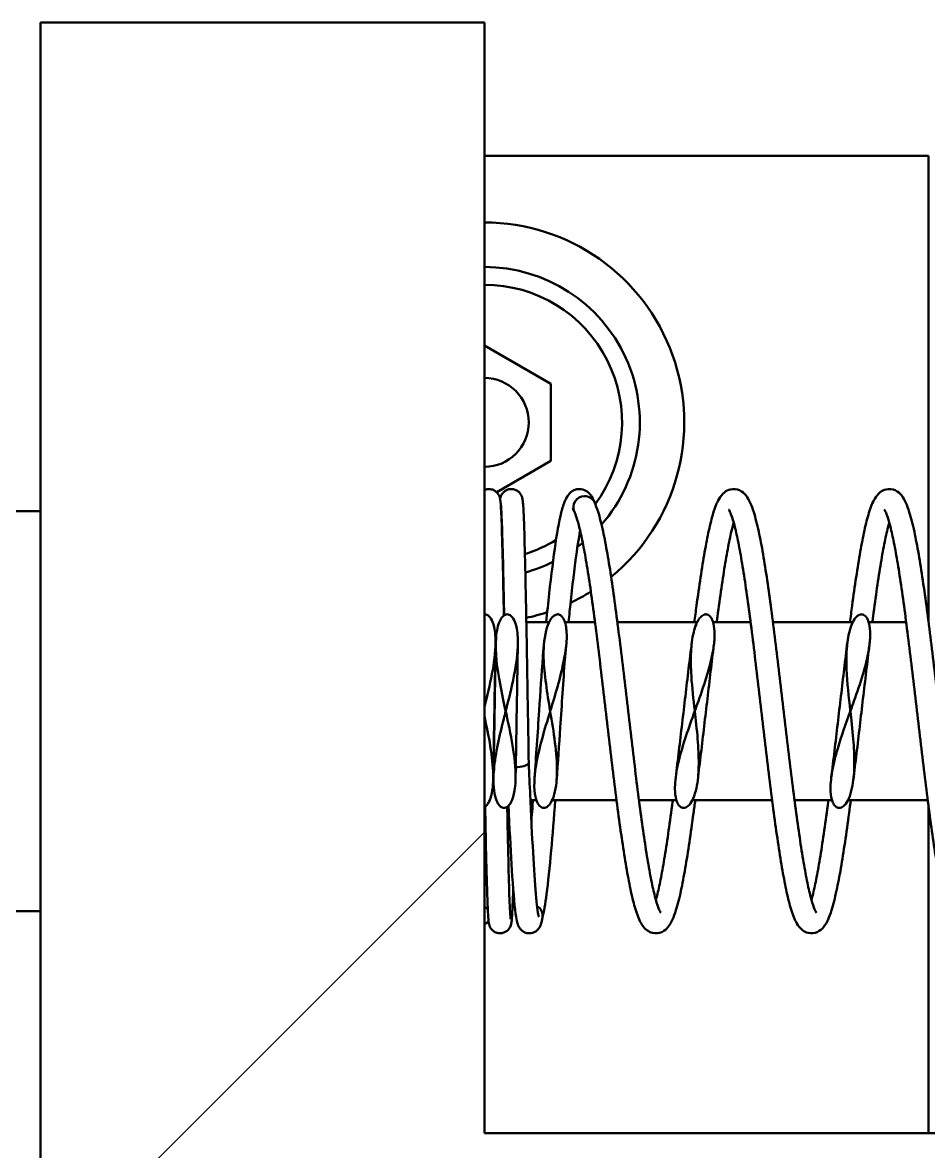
# Model space of a CAD drawing. Header units: millimetres. Extents: x -2685 to 3000, y -4484 to 2121.
# Drawn here: x 572.6 to 593, y 319.23 to 344.64 of the extents above; entities that cross this region are included whole.
import ezdxf

# ---------------------------------------------------------------- set-up
doc = ezdxf.new("R2010")
doc.units = ezdxf.units.MM
doc.header["$LTSCALE"] = 7.142857
doc.layers.add('Hatch (ISO)', color=7, linetype='Continuous', lineweight=18)
doc.layers.add('Visible (ISO)', color=7, linetype='Continuous', lineweight=50)

msp = doc.modelspace()

# ---------------------------------------------------------------- hatches: boundary and pattern name
at = {"layer": 'Hatch (ISO)'}
h = msp.add_hatch(dxfattribs=at)
h.set_pattern_fill('ANSI31', color=256, scale=181.428571, style=0)
h.set_pattern_definition([(45, (0, 0), (-16.0362, 16.0362), [])])
h.paths.add_polyline_path([(602.998, 270.141), (592.998, 270.141), (592.998, 264.641), (602.998, 264.641)])
h.paths.add_polyline_path([(602.998, 281.141), (602.998, 279.141), (592.998, 279.141), (592.998, 290.141), (602.998, 290.141)])
h.paths.add_polyline_path([(602.998, 301.141), (602.998, 299.141), (592.998, 299.141), (592.998, 304.641), (572.998, 304.641), (572.998, 344.641), (582.998, 344.641), (582.998, 331.32), (582.998, 329.236), (582.998, 329.031), (582.998, 326.979), (582.998, 319.641), (624.498, 319.641), (624.498, 314.141), (582.998, 314.141), (582.998, 310.141), (624.498, 310.141), (624.498, 304.641), (602.998, 304.641)])
h = msp.add_hatch(dxfattribs=at)
h.set_pattern_fill('ANSI31', color=256, scale=181.428571, angle=105.0002, style=0)
h.set_pattern_definition([(150.0002, (0, 0), (-11.3392, -19.6403), [])])
edge = h.paths.add_edge_path()
edge.add_spline(control_points=[(597.996, 326.962), (598.003, 326.962), (598.01, 326.962), (598.021, 326.965), (598.024, 326.965), (598.028, 326.966)], knot_values=[-0.19405, -0.19405, -0.19405, -0.19405, -0.190647, -0.190647, -0.188942, -0.188942, -0.188942, -0.188942], degree=3, periodic=0)
edge.add_spline(control_points=[(598.028, 326.966), (598.043, 326.971), (598.057, 326.977), (598.095, 327.002), (598.12, 327.026), (598.175, 327.101), (598.205, 327.157), (598.26, 327.305), (598.281, 327.389), (598.323, 327.625), (598.334, 327.79), (598.338, 328.135), (598.327, 328.329), (598.295, 328.72), (598.266, 328.971), (598.248, 329.135), (598.247, 329.138), (598.247, 329.141)], knot_values=[-0.188942, -0.188942, -0.188942, -0.188942, -0.181574, -0.181574, -0.167714, -0.167714, -0.149726, -0.149726, -0.130104, -0.130104, -0.092996, -0.092996, -0.048545, -0.048545, 0, 0, 0.001053, 0.001053, 0.001053, 0.001053], degree=3, periodic=0)
edge.add_spline(control_points=[(598.247, 329.141), (598.246, 329.138), (598.245, 329.135), (598.17, 328.927), (598.094, 328.719), (598.028, 328.513)], knot_values=[-0.442375, -0.442375, -0.442375, -0.442375, -0.441295, -0.441295, -0.37718, -0.37718, -0.37718, -0.37718], degree=3, periodic=0)
edge.add_spline(control_points=[(598.028, 328.513), (598.005, 328.443), (597.983, 328.372), (597.91, 328.128), (597.863, 327.942), (597.81, 327.622), (597.795, 327.47), (597.809, 327.239), (597.823, 327.166), (597.855, 327.079), (597.87, 327.047), (597.903, 327.006), (597.917, 326.992), (597.945, 326.973), (597.959, 326.967), (597.981, 326.963), (597.988, 326.962), (597.996, 326.962)], knot_values=[-0.37718, -0.37718, -0.37718, -0.37718, -0.355199, -0.355199, -0.299748, -0.299748, -0.256953, -0.256953, -0.229153, -0.229153, -0.213591, -0.213591, -0.204531, -0.204531, -0.197629, -0.197629, -0.19405, -0.19405, -0.19405, -0.19405], degree=3, periodic=0)
edge = h.paths.add_edge_path()
edge.add_spline(control_points=[(598.499, 331.321), (598.486, 331.321), (598.473, 331.318), (598.442, 331.308), (598.425, 331.298), (598.384, 331.267), (598.361, 331.24), (598.308, 331.164), (598.276, 331.099), (598.213, 330.905), (598.193, 330.789), (598.181, 330.693)], knot_values=[-0.220374, -0.220374, -0.220374, -0.220374, -0.21615, -0.21615, -0.209837, -0.209837, -0.199038, -0.199038, -0.17985, -0.17985, -0.15493, -0.15493, -0.15493, -0.15493], degree=3, periodic=0)
edge.add_spline(control_points=[(598.181, 330.693), (598.177, 330.662), (598.174, 330.633), (598.156, 330.436), (598.156, 330.255), (598.175, 329.78), (598.211, 329.461), (598.246, 329.147), (598.247, 329.145), (598.247, 329.141)], knot_values=[-0.15493, -0.15493, -0.15493, -0.15493, -0.14697, -0.14697, -0.093545, -0.093545, 0, 0, 0.001053, 0.001053, 0.001053, 0.001053], degree=3, periodic=0)
edge.add_spline(control_points=[(598.247, 329.141), (598.248, 329.145), (598.249, 329.147), (598.276, 329.223), (598.302, 329.293), (598.397, 329.561), (598.469, 329.768), (598.581, 330.145), (598.629, 330.332), (598.676, 330.612), (598.689, 330.716), (598.695, 330.896), (598.692, 330.98), (598.669, 331.122), (598.652, 331.174), (598.621, 331.238), (598.606, 331.261), (598.575, 331.292), (598.562, 331.302), (598.533, 331.316), (598.519, 331.32), (598.502, 331.321), (598.5, 331.321), (598.499, 331.321)], knot_values=[-0.401594, -0.401594, -0.401594, -0.401594, -0.400772, -0.400772, -0.383557, -0.383557, -0.33627, -0.33627, -0.295121, -0.295121, -0.272477, -0.272477, -0.254599, -0.254599, -0.240003, -0.240003, -0.231363, -0.231363, -0.225833, -0.225833, -0.220961, -0.220961, -0.220374, -0.220374, -0.220374, -0.220374], degree=3, periodic=0)
edge = h.paths.add_edge_path()
edge.add_spline(control_points=[(584.648, 331.321), (584.633, 331.321), (584.619, 331.318), (584.584, 331.304), (584.564, 331.291), (584.521, 331.252), (584.495, 331.219), (584.44, 331.119), (584.412, 331.047), (584.337, 330.747), (584.329, 330.51), (584.331, 330.342)], knot_values=[-0.10749, -0.10749, -0.10749, -0.10749, -0.100451, -0.100451, -0.089439, -0.089439, -0.07246, -0.07246, -0.050363, -0.050363, 0, 0, 0, 0], degree=3, periodic=0)
edge.add_spline(control_points=[(584.331, 330.342), (584.345, 329.963), (584.413, 329.55), (584.48, 329.145), (584.48, 329.144), (584.481, 329.141)], knot_values=[-0.122193, -0.122193, -0.122193, -0.122193, 0, 0, 0.000946, 0.000946, 0.000946, 0.000946], degree=3, periodic=0)
edge.add_spline(control_points=[(584.481, 329.141), (584.482, 329.144), (584.482, 329.145), (584.489, 329.167), (584.494, 329.184), (584.611, 329.566), (584.723, 329.938), (584.787, 330.287)], knot_values=[-0.112384, -0.112384, -0.112384, -0.112384, -0.111547, -0.111547, -0.106385, -0.106385, 0, 0, 0, 0], degree=3, periodic=0)
edge.add_spline(control_points=[(584.787, 330.287), (584.816, 330.426), (584.839, 330.573), (584.858, 330.865), (584.849, 330.981), (584.819, 331.131), (584.802, 331.18), (584.769, 331.242), (584.753, 331.264), (584.722, 331.294), (584.708, 331.304), (584.68, 331.317), (584.666, 331.32), (584.65, 331.321), (584.649, 331.321), (584.648, 331.321)], knot_values=[-0.215747, -0.215747, -0.215747, -0.215747, -0.186961, -0.186961, -0.156574, -0.156574, -0.13564, -0.13564, -0.123095, -0.123095, -0.114999, -0.114999, -0.108066, -0.108066, -0.10749, -0.10749, -0.10749, -0.10749], degree=3, periodic=0)
edge = h.paths.add_edge_path()
edge.add_spline(control_points=[(582.998, 326.979), (583.007, 326.984), (583.016, 326.99), (583.046, 327.016), (583.065, 327.04), (583.107, 327.108), (583.131, 327.165), (583.194, 327.4), (583.198, 327.586), (583.191, 328.111), (583.095, 328.581), (582.998, 329.031)], knot_values=[-0.217445, -0.217445, -0.217445, -0.217445, -0.213818, -0.213818, -0.203838, -0.203838, -0.186568, -0.186568, -0.147297, -0.147297, -0.010276, -0.010276, -0.010276, -0.010276], degree=3, periodic=0)
edge.add_line((582.998, 329.031), (582.998, 326.979))
edge = h.paths.add_edge_path()
edge.add_spline(control_points=[(583.01, 331.321), (583.009, 331.321), (583.009, 331.321), (583.004, 331.321), (583.001, 331.32), (582.998, 331.32)], knot_values=[-0.211624, -0.211624, -0.211624, -0.211624, -0.211126, -0.211126, -0.209079, -0.209079, -0.209079, -0.209079], degree=3, periodic=0)
edge.add_line((582.998, 331.32), (582.998, 330.607))
edge.add_line((582.998, 330.607), (582.998, 329.236))
edge.add_spline(control_points=[(582.998, 329.236), (583.121, 329.724), (583.246, 330.248), (583.25, 330.852), (583.233, 330.976), (583.192, 331.131), (583.171, 331.184), (583.132, 331.247), (583.114, 331.269), (583.08, 331.298), (583.066, 331.307), (583.037, 331.318), (583.024, 331.321), (583.01, 331.321)], knot_values=[-0.420267, -0.420267, -0.420267, -0.420267, -0.316021, -0.316021, -0.276183, -0.276183, -0.247415, -0.247415, -0.230595, -0.230595, -0.219989, -0.219989, -0.211624, -0.211624, -0.211624, -0.211624], degree=3, periodic=0)
edge = h.paths.add_edge_path()
edge.add_spline(control_points=[(602.692, 329.141), (602.691, 329.138), (602.69, 329.135), (602.614, 328.833), (602.536, 328.525), (602.441, 327.996), (602.402, 327.696), (602.431, 327.31), (602.452, 327.214), (602.498, 327.095), (602.518, 327.057), (602.554, 327.012), (602.57, 326.995), (602.602, 326.974), (602.616, 326.968), (602.646, 326.961), (602.66, 326.961), (602.691, 326.966), (602.707, 326.973), (602.742, 326.995), (602.762, 327.014), (602.807, 327.075), (602.832, 327.123), (602.88, 327.266), (602.902, 327.375), (602.92, 327.673), (602.912, 327.837), (602.879, 328.175), (602.849, 328.363), (602.779, 328.739), (602.727, 328.977), (602.693, 329.135), (602.692, 329.138), (602.692, 329.141)], knot_values=[-0.533921, -0.533921, -0.533921, -0.533921, -0.532623, -0.532623, -0.418636, -0.418636, -0.327782, -0.327782, -0.285628, -0.285628, -0.258751, -0.258751, -0.24197, -0.24197, -0.230308, -0.230308, -0.219316, -0.219316, -0.206412, -0.206412, -0.188305, -0.188305, -0.162698, -0.162698, -0.128567, -0.128567, -0.091447, -0.091447, -0.047577, -0.047577, 0, 0, 0.001049, 0.001049, 0.001049, 0.001049], degree=3, periodic=0)
edge = h.paths.add_edge_path()
edge.add_spline(control_points=[(602.692, 329.141), (602.693, 329.145), (602.693, 329.147), (602.822, 329.659), (602.961, 330.213), (602.969, 330.853), (602.95, 330.983), (602.907, 331.139), (602.886, 331.189), (602.847, 331.25), (602.83, 331.272), (602.796, 331.299), (602.781, 331.308), (602.752, 331.319), (602.738, 331.321), (602.708, 331.32), (602.693, 331.316), (602.658, 331.3), (602.64, 331.285), (602.6, 331.243), (602.576, 331.208), (602.527, 331.099), (602.503, 331.016), (602.457, 330.705), (602.469, 330.477), (602.507, 330.066), (602.553, 329.808), (602.629, 329.43), (602.661, 329.283), (602.69, 329.147), (602.691, 329.145), (602.692, 329.141)], knot_values=[-0.38072, -0.38072, -0.38072, -0.38072, -0.380168, -0.380168, -0.297765, -0.297765, -0.265627, -0.265627, -0.243983, -0.243983, -0.231234, -0.231234, -0.223108, -0.223108, -0.216229, -0.216229, -0.208712, -0.208712, -0.197877, -0.197877, -0.180844, -0.180844, -0.157167, -0.157167, -0.110226, -0.110226, -0.040569, -0.040569, 0, 0, 0.001049, 0.001049, 0.001049, 0.001049], degree=3, periodic=0)
edge = h.paths.add_edge_path()
edge.add_spline(control_points=[(602.042, 330.653), (602.049, 330.747), (602.05, 330.845), (602.033, 331.032), (602.015, 331.107), (601.98, 331.198), (601.963, 331.232), (601.928, 331.276), (601.913, 331.29), (601.883, 331.309), (601.87, 331.315), (601.84, 331.321), (601.826, 331.321), (601.793, 331.315), (601.776, 331.308), (601.739, 331.283), (601.717, 331.262), (601.668, 331.196), (601.642, 331.147), (601.588, 330.997), (601.56, 330.877), (601.547, 330.715)], knot_values=[-0.336027, -0.336027, -0.336027, -0.336027, -0.275084, -0.275084, -0.213719, -0.213719, -0.178295, -0.178295, -0.158019, -0.158019, -0.143069, -0.143069, -0.128362, -0.128362, -0.110072, -0.110072, -0.083862, -0.083862, -0.048722, -0.048722, 0, 0, 0, 0], degree=3, periodic=0)
edge.add_spline(control_points=[(601.547, 330.715), (601.495, 330.25), (601.575, 329.673), (601.649, 329.146), (601.649, 329.144), (601.649, 329.141)], knot_values=[-0.158684, -0.158684, -0.158684, -0.158684, 0, 0, 0.000953, 0.000953, 0.000953, 0.000953], degree=3, periodic=0)
edge.add_spline(control_points=[(601.649, 329.141), (601.651, 329.144), (601.651, 329.145), (601.7, 329.293), (601.763, 329.482), (601.917, 329.976), (602.013, 330.334), (602.042, 330.653)], knot_values=[-0.146373, -0.146373, -0.146373, -0.146373, -0.145335, -0.145335, -0.096352, -0.096352, 0, 0, 0, 0], degree=3, periodic=0)
edge = h.paths.add_edge_path()
edge.add_spline(control_points=[(601.649, 329.141), (601.648, 329.138), (601.648, 329.137), (601.518, 328.748), (601.387, 328.353), (601.277, 327.819), (601.239, 327.587), (601.254, 327.274), (601.269, 327.194), (601.302, 327.096), (601.318, 327.06), (601.352, 327.013), (601.366, 326.997), (601.396, 326.976), (601.409, 326.969), (601.438, 326.962), (601.453, 326.961), (601.485, 326.965), (601.502, 326.972), (601.539, 326.994), (601.561, 327.013), (601.611, 327.073), (601.638, 327.118), (601.699, 327.266), (601.733, 327.392), (601.804, 328.031), (601.724, 328.609), (601.65, 329.137), (601.65, 329.138), (601.649, 329.141)], knot_values=[-0.991122, -0.991122, -0.991122, -0.991122, -0.988353, -0.988353, -0.638545, -0.638545, -0.48193, -0.48193, -0.4071, -0.4071, -0.364626, -0.364626, -0.340609, -0.340609, -0.323198, -0.323198, -0.306305, -0.306305, -0.285715, -0.285715, -0.256664, -0.256664, -0.218135, -0.218135, -0.158882, -0.158882, 0, 0, 0.000953, 0.000953, 0.000953, 0.000953], degree=3, periodic=0)
edge = h.paths.add_edge_path()
edge.add_spline(control_points=[(587.736, 329.141), (587.735, 329.138), (587.734, 329.135), (587.6, 328.766), (587.461, 328.38), (587.337, 327.862), (587.305, 327.692), (587.29, 327.463), (587.288, 327.396), (587.297, 327.239), (587.312, 327.166), (587.344, 327.079), (587.359, 327.047), (587.391, 327.006), (587.405, 326.992), (587.434, 326.973), (587.447, 326.967), (587.469, 326.963), (587.477, 326.962), (587.484, 326.962)], knot_values=[-0.439803, -0.439803, -0.439803, -0.439803, -0.438749, -0.438749, -0.326742, -0.326742, -0.277005, -0.277005, -0.256926, -0.256926, -0.229129, -0.229129, -0.213568, -0.213568, -0.20451, -0.20451, -0.197608, -0.197608, -0.194029, -0.194029, -0.194029, -0.194029], degree=3, periodic=0)
edge.add_spline(control_points=[(587.484, 326.962), (587.491, 326.962), (587.499, 326.962), (587.525, 326.967), (587.543, 326.976), (587.584, 327.002), (587.609, 327.026), (587.664, 327.101), (587.694, 327.157), (587.749, 327.305), (587.769, 327.389), (587.812, 327.625), (587.823, 327.79), (587.826, 328.135), (587.816, 328.329), (587.784, 328.72), (587.755, 328.971), (587.736, 329.135), (587.736, 329.138), (587.736, 329.141)], knot_values=[-0.194029, -0.194029, -0.194029, -0.194029, -0.190627, -0.190627, -0.181554, -0.181554, -0.167696, -0.167696, -0.149711, -0.149711, -0.130091, -0.130091, -0.092986, -0.092986, -0.048539, -0.048539, 0, 0, 0.001052, 0.001052, 0.001052, 0.001052], degree=3, periodic=0)

# ---------------------------------------------------------------- linework, layer by layer
at = {"layer": 'Visible (ISO)'}
for p, q in [((582.998, 344.641), (572.998, 344.641)), ((572.998, 344.641), (572.998, 304.641)), ((582.998, 319.641), (582.998, 344.641)), ((592.998, 341.641), (582.998, 341.641)), ((592.998, 341.641), (592.998, 331.167)), ((582.998, 337.373), (584.498, 336.507)), ((584.498, 336.507), (584.498, 334.775)), ((584.498, 334.775), (583.275, 334.069)), ((572.998, 333.641), (572.198, 333.641)), ((582.998, 331.32), (582.998, 329.236)), ((583.943, 331.141), (584.454, 331.141)), ((584.813, 331.141), (585.489, 331.141)), ((585.994, 331.141), (587.789, 331.141)), ((588.149, 331.141), (588.993, 331.141)), ((589.497, 331.141), (591.293, 331.141)), ((591.653, 331.141), (592.497, 331.141)), ((582.998, 329.031), (582.998, 326.979)), ((584.034, 327.141), (584.168, 327.141)), ((584.527, 327.141), (585.974, 327.141)), ((586.478, 327.141), (587.322, 327.141)), ((587.683, 327.141), (589.478, 327.141)), ((589.982, 327.141), (590.826, 327.141)), ((591.187, 327.141), (592.982, 327.141)), ((592.998, 327.017), (592.998, 319.641)), ((572.998, 324.641), (572.198, 324.641)), ((624.498, 319.641), (582.998, 319.641))]:
    msp.add_line(p, q, dxfattribs=at)
for radius, start, end in [(4.5, 309.3705, 90), (3.5, 318.9253, 90), (3.1, 323.6438, 90), (1, 270, 90), (3.1, 287.1199, 301.3754), (3.5, 306.7851, 309.2813), (3.5, 285.2784, 296.187), (4.5, 295.5393, 302.1939), (4.5, 282.0954, 288.328)]:
    msp.add_arc((582.998, 335.641), radius, start, end, dxfattribs=at)
for centre, major_axis, ratio, start_param, end_param in [((585.25, 333.738), (-0.227, -0.106), 0.961085, 4.29166, 6.283185), ((585.25, 333.738), (0.227, 0.106), 0.961085, 0, 1.150068), ((583.624, 333.738), (0.227, 0.106), 0.961085, 5.928285, 5.928733), ((584.562, 330.339), (-0.248, 0.03), 0.250442, 0.006429, 0.410124), ((584.562, 330.339), (0.248, -0.03), 0.250442, 5.873061, 6.289631), ((583.749, 327.943), (-0.248, -0.03), 0.250442, 1.361906, 1.540423), ((583.749, 327.943), (0.248, 0.03), 0.250442, 4.682015, 6.257192), ((582.869, 324.545), (0.227, -0.106), 0.961085, 1.011746, 1.443886), ((584.061, 324.545), (0.227, -0.106), 0.961085, 0.258604, 1.477726), ((582.869, 324.545), (0.227, -0.106), 0.961085, 5.680757, 6.241509)]:
    msp.add_ellipse(centre, major_axis=major_axis, ratio=ratio, start_param=start_param, end_param=end_param, dxfattribs=at)
for points, knots in [([(587.726, 331.141), (587.742, 331.267), (587.758, 331.39), (587.805, 331.735), (587.835, 331.95), (587.897, 332.356), (587.927, 332.547), (587.989, 332.9), (588.021, 333.062), (588.086, 333.357), (588.119, 333.488), (588.192, 333.727), (588.23, 333.829), (588.313, 333.973), (588.349, 334.024), (588.444, 334.097), (588.487, 334.121), (588.607, 334.149), (588.685, 334.139), (588.809, 334.084), (588.851, 334.042), (588.928, 333.949), (588.958, 333.893), (589.014, 333.769), (589.039, 333.7), (589.103, 333.498), (589.14, 333.35), (589.21, 333.028), (589.242, 332.858), (589.305, 332.492), (589.336, 332.296), (589.398, 331.881), (589.429, 331.662), (589.489, 331.207), (589.52, 330.97), (589.58, 330.483), (589.61, 330.234), (589.67, 329.729), (589.7, 329.473), (589.76, 328.963), (589.79, 328.708), (589.85, 328.204), (589.88, 327.956), (589.94, 327.473), (589.969, 327.238), (590.029, 326.788), (590.058, 326.573), (590.117, 326.169), (590.146, 325.979), (590.204, 325.631), (590.233, 325.473), (590.29, 325.192), (590.317, 325.07), (590.37, 324.867), (590.395, 324.785), (590.438, 324.669), (590.457, 324.63), (590.473, 324.603), (590.477, 324.599), (590.477, 324.599)], [4.884671, 4.884671, 4.884671, 4.884671, 4.971518, 4.971518, 5.134058, 5.134058, 5.297694, 5.297694, 5.463547, 5.463547, 5.634869, 5.634869, 5.825035, 5.825035, 5.938591, 5.938591, 6.001024, 6.001024, 6.080779, 6.080779, 6.171063, 6.171063, 6.29115, 6.29115, 6.410973, 6.410973, 6.603494, 6.603494, 6.774278, 6.774278, 6.939839, 6.939839, 7.103322, 7.103322, 7.265774, 7.265774, 7.427627, 7.427627, 7.589074, 7.589074, 7.750192, 7.750192, 7.910988, 7.910988, 8.071395, 8.071395, 8.231253, 8.231253, 8.390213, 8.390213, 8.547525, 8.547525, 8.701428, 8.701428, 8.847452, 8.847452, 8.974305, 8.974305, 9.029159, 9.029159, 9.029159, 9.029159]), ([(591.23, 331.141), (591.246, 331.268), (591.263, 331.393), (591.309, 331.74), (591.34, 331.955), (591.401, 332.36), (591.432, 332.551), (591.494, 332.904), (591.525, 333.066), (591.59, 333.36), (591.623, 333.491), (591.696, 333.73), (591.735, 333.832), (591.818, 333.974), (591.854, 334.025), (591.948, 334.097), (591.992, 334.121), (592.111, 334.149), (592.189, 334.139), (592.313, 334.083), (592.355, 334.042), (592.432, 333.948), (592.462, 333.893), (592.518, 333.768), (592.543, 333.699), (592.607, 333.497), (592.644, 333.35), (592.714, 333.027), (592.746, 332.857), (592.809, 332.491), (592.84, 332.295), (592.902, 331.88), (592.932, 331.661), (592.993, 331.205), (593.024, 330.968), (593.084, 330.482), (593.114, 330.233), (593.174, 329.728), (593.204, 329.472), (593.264, 328.961), (593.294, 328.706), (593.354, 328.203), (593.384, 327.955), (593.443, 327.472), (593.473, 327.237), (593.532, 326.787), (593.562, 326.572), (593.621, 326.168), (593.65, 325.978), (593.708, 325.631), (593.737, 325.472), (593.793, 325.192), (593.821, 325.069), (593.874, 324.867), (593.899, 324.785), (593.942, 324.669), (593.961, 324.63), (593.977, 324.603), (593.981, 324.599), (593.981, 324.599)], [11.167857, 11.167857, 11.167857, 11.167857, 11.255865, 11.255865, 11.418411, 11.418411, 11.582058, 11.582058, 11.747934, 11.747934, 11.91932, 11.91932, 12.109753, 12.109753, 12.222289, 12.222289, 12.284382, 12.284382, 12.364092, 12.364092, 12.454451, 12.454451, 12.574857, 12.574857, 12.69456, 12.69456, 12.886988, 12.886988, 13.057757, 13.057757, 13.223312, 13.223312, 13.386793, 13.386793, 13.549244, 13.549244, 13.711097, 13.711097, 13.872542, 13.872542, 14.03366, 14.03366, 14.194455, 14.194455, 14.354862, 14.354862, 14.514718, 14.514718, 14.673677, 14.673677, 14.830984, 14.830984, 14.984879, 14.984879, 15.130882, 15.130882, 15.257685, 15.257685, 15.312344, 15.312344, 15.312344, 15.312344]), ([(582.998, 334.119), (583.023, 334.131), (583.051, 334.138), (583.086, 334.141), (583.093, 334.141), (583.121, 334.141), (583.142, 334.139), (583.188, 334.127), (583.214, 334.115), (583.258, 334.086), (583.277, 334.069), (583.305, 334.035), (583.315, 334.02), (583.329, 333.993), (583.333, 333.983), (583.341, 333.961), (583.344, 333.952), (583.351, 333.926), (583.353, 333.913), (583.36, 333.862), (583.364, 333.822), (583.373, 333.685), (583.379, 333.574), (583.393, 333.198), (583.403, 332.875), (583.42, 332.142), (583.429, 331.733), (583.437, 331.293)], [0, 0, 0, 0, 0.0089014, 0.0089014, 0.0110691, 0.0110691, 0.0176138, 0.0176138, 0.0263993, 0.0263993, 0.0349729, 0.0349729, 0.0427727, 0.0427727, 0.0501377, 0.0501377, 0.060353, 0.060353, 0.0817457, 0.0817457, 0.145867, 0.145867, 0.2424397, 0.2424397, 0.4043779, 0.4043779, 0.5521422, 0.5521422, 0.5521422, 0.5521422]), ([(583.352, 333.919), (583.353, 333.929), (583.356, 333.941), (583.364, 333.969), (583.37, 333.985), (583.388, 334.019), (583.396, 334.031), (583.417, 334.059), (583.432, 334.074), (583.467, 334.102), (583.488, 334.114), (583.534, 334.133), (583.561, 334.139), (583.615, 334.142), (583.644, 334.139), (583.696, 334.125), (583.722, 334.113), (583.765, 334.084), (583.783, 334.066), (583.81, 334.033), (583.82, 334.017), (583.833, 333.992), (583.837, 333.981), (583.845, 333.959), (583.848, 333.95), (583.854, 333.924), (583.857, 333.911), (583.864, 333.859), (583.868, 333.817), (583.872, 333.761)], [2.9948402, 2.9948402, 2.9948402, 2.9948402, 3.0106825, 3.0106825, 3.0240001, 3.0240001, 3.03004, 3.03004, 3.0375127, 3.0375127, 3.0451298, 3.0451298, 3.053605, 3.053605, 3.0622933, 3.0622933, 3.0709846, 3.0709846, 3.0795445, 3.0795445, 3.0872868, 3.0872868, 3.0946963, 3.0946963, 3.1052095, 3.1052095, 3.1277435, 3.1277435, 3.1924956, 3.1924956, 3.1924956, 3.1924956]), ([(584.389, 331.141), (584.412, 331.366), (584.435, 331.582), (584.505, 332.213), (584.552, 332.599), (584.648, 333.239), (584.696, 333.497), (584.777, 333.788), (584.804, 333.869), (584.871, 333.99), (584.9, 334.035), (584.978, 334.095), (585.005, 334.111), (585.066, 334.134), (585.099, 334.14), (585.187, 334.142), (585.242, 334.126), (585.324, 334.08), (585.353, 334.052), (585.412, 333.983), (585.435, 333.942), (585.464, 333.877), (585.473, 333.856), (585.481, 333.834)], [0.0820969, 0.0820969, 0.0820969, 0.0820969, 0.1559537, 0.1559537, 0.3096074, 0.3096074, 0.4654829, 0.4654829, 0.5491866, 0.5491866, 0.598092, 0.598092, 0.6178648, 0.6178648, 0.6357313, 0.6357313, 0.6659449, 0.6659449, 0.6951708, 0.6951708, 0.7420766, 0.7420766, 0.7637867, 0.7637867, 0.7637867, 0.7637867]), ([(583.376, 333.715), (583.372, 333.771), (583.368, 333.813), (583.366, 333.825), (583.366, 333.826), (583.366, 333.826)], [0.00004266, 0.00004266, 0.00004266, 0.00004266, 0.06907498, 0.06907498, 0.07808, 0.07808, 0.07808, 0.07808]), ([(583.442, 331.297), (583.436, 331.626), (583.43, 331.937), (583.415, 332.6), (583.407, 332.934), (583.391, 333.426), (583.383, 333.605), (583.376, 333.715)], [0.3464141, 0.3464141, 0.3464141, 0.3464141, 0.4568423, 0.4568423, 0.6079275, 0.6079275, 0.7425653, 0.7425653, 0.7425653, 0.7425653]), ([(583.872, 333.761), (583.882, 333.61), (583.892, 333.358), (583.91, 332.719), (583.919, 332.341), (583.936, 331.507), (583.945, 331.042), (583.962, 330.075), (583.97, 329.562), (583.985, 328.692), (583.991, 328.326), (583.997, 327.972)], [0, 0, 0, 0, 0.1742565, 0.1742565, 0.3304858, 0.3304858, 0.4824844, 0.4824844, 0.6341163, 0.6341163, 0.7436188, 0.7436188, 0.7436188, 0.7436188]), ([(585.016, 333.651), (585.003, 333.685), (584.992, 333.706), (584.991, 333.707), (584.991, 333.707), (584.991, 333.707)], [0, 0, 0, 0, 0.05293907, 0.05293907, 0.05357928, 0.05357928, 0.05357928, 0.05357928]), ([(585.477, 333.843), (585.506, 333.78), (585.532, 333.71), (585.597, 333.506), (585.634, 333.359), (585.704, 333.037), (585.736, 332.867), (585.8, 332.502), (585.831, 332.307), (585.893, 331.892), (585.923, 331.674), (585.984, 331.219), (586.014, 330.982), (586.075, 330.496), (586.105, 330.247), (586.165, 329.742), (586.195, 329.487), (586.255, 328.976), (586.285, 328.721), (586.345, 328.217), (586.375, 327.969), (586.434, 327.485), (586.464, 327.25), (586.523, 326.8), (586.553, 326.584), (586.612, 326.179), (586.641, 325.989), (586.699, 325.64), (586.728, 325.481), (586.784, 325.199), (586.812, 325.076), (586.865, 324.872), (586.89, 324.789), (586.934, 324.671), (586.953, 324.631), (586.969, 324.603), (586.973, 324.599), (586.973, 324.599)], [0, 0, 0, 0, 0.123785, 0.123785, 0.317249, 0.317249, 0.488186, 0.488186, 0.6538, 0.6538, 0.817307, 0.817307, 0.979773, 0.979773, 1.141635, 1.141635, 1.303087, 1.303087, 1.464211, 1.464211, 1.625012, 1.625012, 1.785428, 1.785428, 1.945297, 1.945297, 2.104278, 2.104278, 2.261628, 2.261628, 2.415617, 2.415617, 2.561847, 2.561847, 2.689187, 2.689187, 2.745974, 2.745974, 2.745974, 2.745974]), ([(588.498, 333.684), (588.498, 333.684), (588.512, 333.665), (588.542, 333.6), (588.56, 333.555), (588.6, 333.431), (588.624, 333.347), (588.674, 333.142), (588.701, 333.018), (588.756, 332.734), (588.784, 332.574), (588.842, 332.222), (588.871, 332.03), (588.929, 331.622), (588.959, 331.405), (589.018, 330.951), (589.048, 330.715), (589.107, 330.23), (589.137, 329.981), (589.197, 329.477), (589.226, 329.222), (589.286, 328.713), (589.316, 328.458), (589.376, 327.956), (589.406, 327.708), (589.467, 327.227), (589.497, 326.992), (589.557, 326.543), (589.588, 326.329), (589.649, 325.923), (589.68, 325.732), (589.742, 325.379), (589.773, 325.217), (589.838, 324.923), (589.871, 324.792), (589.944, 324.553), (589.983, 324.451), (590.066, 324.308), (590.101, 324.258), (590.196, 324.185), (590.24, 324.161), (590.359, 324.134), (590.437, 324.144), (590.561, 324.199), (590.603, 324.241), (590.68, 324.334), (590.71, 324.39), (590.766, 324.514), (590.791, 324.583), (590.855, 324.785), (590.892, 324.933), (590.962, 325.255), (590.994, 325.425), (591.057, 325.791), (591.088, 325.987), (591.15, 326.402), (591.181, 326.621), (591.224, 326.945), (591.237, 327.042), (591.249, 327.141)], [6.168977, 6.168977, 6.168977, 6.168977, 6.28381, 6.28381, 6.393977, 6.393977, 6.528502, 6.528502, 6.676799, 6.676799, 6.831477, 6.831477, 6.989109, 6.989109, 7.148227, 7.148227, 7.308173, 7.308173, 7.468638, 7.468638, 7.629477, 7.629477, 7.790635, 7.790635, 7.952126, 7.952126, 8.114039, 8.114039, 8.276584, 8.276584, 8.440228, 8.440228, 8.606099, 8.606099, 8.777473, 8.777473, 8.967851, 8.967851, 9.080597, 9.080597, 9.142756, 9.142756, 9.222474, 9.222474, 9.312818, 9.312818, 9.433162, 9.433162, 9.552889, 9.552889, 9.745335, 9.745335, 9.916107, 9.916107, 10.081663, 10.081663, 10.245144, 10.245144, 10.313465, 10.313465, 10.313465, 10.313465]), ([(592.002, 333.684), (592.002, 333.684), (592.016, 333.665), (592.046, 333.6), (592.064, 333.554), (592.104, 333.431), (592.128, 333.347), (592.178, 333.142), (592.205, 333.017), (592.26, 332.733), (592.288, 332.573), (592.346, 332.221), (592.375, 332.029), (592.433, 331.62), (592.463, 331.403), (592.522, 330.95), (592.552, 330.714), (592.611, 330.229), (592.641, 329.98), (592.7, 329.476), (592.73, 329.221), (592.79, 328.711), (592.82, 328.456), (592.88, 327.954), (592.91, 327.707), (592.971, 327.225), (593.001, 326.991), (593.061, 326.542), (593.092, 326.327), (593.153, 325.922), (593.184, 325.731), (593.246, 325.378), (593.277, 325.217), (593.342, 324.922), (593.375, 324.791), (593.448, 324.553), (593.487, 324.451), (593.57, 324.308), (593.606, 324.257), (593.7, 324.185), (593.744, 324.161), (593.863, 324.134), (593.941, 324.144), (594.064, 324.199), (594.107, 324.241), (594.184, 324.334), (594.214, 324.39), (594.27, 324.514), (594.295, 324.583), (594.359, 324.785), (594.396, 324.933), (594.465, 325.255), (594.498, 325.425), (594.561, 325.792), (594.592, 325.987), (594.654, 326.402), (594.684, 326.621), (594.728, 326.945), (594.74, 327.043), (594.753, 327.141)], [12.452162, 12.452162, 12.452162, 12.452162, 12.567189, 12.567189, 12.677413, 12.677413, 12.811977, 12.811977, 12.960293, 12.960293, 13.114979, 13.114979, 13.272615, 13.272615, 13.431735, 13.431735, 13.591682, 13.591682, 13.752148, 13.752148, 13.912988, 13.912988, 14.074147, 14.074147, 14.235638, 14.235638, 14.397552, 14.397552, 14.560099, 14.560099, 14.723746, 14.723746, 14.889624, 14.889624, 15.061016, 15.061016, 15.251469, 15.251469, 15.363922, 15.363922, 15.425988, 15.425988, 15.505694, 15.505694, 15.596059, 15.596059, 15.71649, 15.71649, 15.836184, 15.836184, 16.028605, 16.028605, 16.199373, 16.199373, 16.364927, 16.364927, 16.528408, 16.528408, 16.59665, 16.59665, 16.59665, 16.59665]), ([(585.024, 333.632), (585.038, 333.601), (585.055, 333.557), (585.095, 333.435), (585.119, 333.352), (585.169, 333.149), (585.196, 333.025), (585.251, 332.743), (585.279, 332.583), (585.337, 332.232), (585.366, 332.041), (585.424, 331.634), (585.453, 331.417), (585.513, 330.965), (585.542, 330.729), (585.602, 330.244), (585.631, 329.995), (585.691, 329.492), (585.721, 329.237), (585.781, 328.727), (585.811, 328.472), (585.871, 327.97), (585.901, 327.722), (585.961, 327.24), (585.991, 327.006), (586.052, 326.556), (586.082, 326.34), (586.143, 325.934), (586.174, 325.743), (586.236, 325.389), (586.268, 325.226), (586.332, 324.931), (586.365, 324.799), (586.438, 324.56), (586.477, 324.457), (586.559, 324.313), (586.595, 324.261), (586.69, 324.187), (586.734, 324.162), (586.854, 324.134), (586.933, 324.143), (587.056, 324.198), (587.099, 324.24), (587.176, 324.333), (587.206, 324.388), (587.262, 324.512), (587.287, 324.581), (587.351, 324.783), (587.388, 324.93), (587.457, 325.253), (587.49, 325.422), (587.553, 325.789), (587.584, 325.984), (587.646, 326.399), (587.676, 326.618), (587.72, 326.943), (587.733, 327.041), (587.746, 327.141)], [0, 0, 0, 0, 0.108455, 0.108455, 0.242619, 0.242619, 0.39074, 0.39074, 0.545338, 0.545338, 0.702932, 0.702932, 0.862029, 0.862029, 1.021963, 1.021963, 1.18242, 1.18242, 1.343253, 1.343253, 1.504405, 1.504405, 1.665889, 1.665889, 1.827792, 1.827792, 1.990322, 1.990322, 2.153939, 2.153939, 2.319748, 2.319748, 2.490955, 2.490955, 2.68064, 2.68064, 2.795937, 2.795937, 2.859085, 2.859085, 2.938932, 2.938932, 3.029065, 3.029065, 3.148518, 3.148518, 3.268577, 3.268577, 3.461284, 3.461284, 3.632099, 3.632099, 3.79767, 3.79767, 3.961158, 3.961158, 4.030279, 4.030279, 4.030279, 4.030279]), ([(588.23, 331.141), (588.236, 331.184), (588.241, 331.226), (588.276, 331.492), (588.306, 331.707), (588.365, 332.112), (588.394, 332.301), (588.452, 332.649), (588.481, 332.808), (588.537, 333.089), (588.565, 333.211), (588.599, 333.341), (588.605, 333.365), (588.612, 333.388)], [4.8995681, 4.8995681, 4.8995681, 4.8995681, 4.9292415, 4.9292415, 5.0891015, 5.0891015, 5.248066, 5.248066, 5.405385, 5.405385, 5.5593061, 5.5593061, 5.5965838, 5.5965838, 5.5965838, 5.5965838]), ([(591.734, 331.141), (591.74, 331.185), (591.745, 331.228), (591.781, 331.495), (591.81, 331.71), (591.869, 332.115), (591.898, 332.304), (591.956, 332.652), (591.985, 332.81), (592.042, 333.091), (592.069, 333.213), (592.103, 333.342), (592.109, 333.365), (592.116, 333.388)], [11.1827534, 11.1827534, 11.1827534, 11.1827534, 11.2132143, 11.2132143, 11.373071, 11.373071, 11.5320297, 11.5320297, 11.6893375, 11.6893375, 11.8432343, 11.8432343, 11.8797697, 11.8797697, 11.8797697, 11.8797697]), ([(585.154, 333.207), (585.121, 333.023), (585.086, 332.797), (585.007, 332.206), (584.962, 331.812), (584.909, 331.306), (584.9, 331.224), (584.892, 331.141)], [0.3729752, 0.3729752, 0.3729752, 0.3729752, 0.4858393, 0.4858393, 0.6318608, 0.6318608, 0.6594787, 0.6594787, 0.6594787, 0.6594787]), ([(583.01, 331.321), (583.009, 331.321), (583.009, 331.321), (583.004, 331.321), (583.001, 331.32), (582.998, 331.32)], [-0.211624458, -0.211624458, -0.211624458, -0.211624458, -0.21112613, -0.21112613, -0.209079251, -0.209079251, -0.209079251, -0.209079251]), ([(582.998, 329.236), (583.121, 329.724), (583.246, 330.248), (583.25, 330.852), (583.233, 330.976), (583.192, 331.131), (583.171, 331.184), (583.132, 331.247), (583.114, 331.269), (583.08, 331.298), (583.066, 331.307), (583.037, 331.318), (583.024, 331.321), (583.01, 331.321)], [-0.4202674, -0.4202674, -0.4202674, -0.4202674, -0.3160214, -0.3160214, -0.2761835, -0.2761835, -0.2474151, -0.2474151, -0.2305947, -0.2305947, -0.2199887, -0.2199887, -0.2116245, -0.2116245, -0.2116245, -0.2116245]), ([(583.514, 331.321), (583.513, 331.321), (583.512, 331.321), (583.496, 331.32), (583.481, 331.317), (583.446, 331.301), (583.428, 331.287), (583.388, 331.247), (583.365, 331.212), (583.305, 331.085), (583.273, 330.961), (583.236, 330.466), (583.29, 330.083), (583.388, 329.554), (583.442, 329.306), (583.476, 329.147), (583.477, 329.145), (583.477, 329.141)], [-0.2116245, -0.2116245, -0.2116245, -0.2116245, -0.2111261, -0.2111261, -0.2015283, -0.2015283, -0.1878574, -0.1878574, -0.1664662, -0.1664662, -0.1255393, -0.1255393, -0.0476116, -0.0476116, 0, 0, 0.0010568, 0.0010568, 0.0010568, 0.0010568]), ([(583.477, 329.141), (583.478, 329.145), (583.479, 329.147), (583.609, 329.662), (583.75, 330.223), (583.754, 330.852), (583.737, 330.976), (583.696, 331.131), (583.674, 331.184), (583.635, 331.247), (583.618, 331.269), (583.584, 331.298), (583.569, 331.307), (583.54, 331.318), (583.527, 331.321), (583.514, 331.321)], [-0.4271059, -0.4271059, -0.4271059, -0.4271059, -0.4263654, -0.4263654, -0.3160214, -0.3160214, -0.2761835, -0.2761835, -0.2474151, -0.2474151, -0.2305947, -0.2305947, -0.2199887, -0.2199887, -0.2116245, -0.2116245, -0.2116245, -0.2116245]), ([(584.648, 331.321), (584.633, 331.321), (584.619, 331.318), (584.584, 331.304), (584.564, 331.291), (584.521, 331.252), (584.495, 331.219), (584.44, 331.119), (584.412, 331.047), (584.337, 330.747), (584.329, 330.51), (584.331, 330.342)], [-0.1074899, -0.1074899, -0.1074899, -0.1074899, -0.1004507, -0.1004507, -0.0894385, -0.0894385, -0.0724596, -0.0724596, -0.050363, -0.050363, 0, 0, 0, 0]), ([(584.787, 330.287), (584.816, 330.426), (584.839, 330.573), (584.858, 330.865), (584.849, 330.981), (584.819, 331.131), (584.802, 331.18), (584.769, 331.242), (584.753, 331.264), (584.722, 331.294), (584.708, 331.304), (584.68, 331.317), (584.666, 331.32), (584.65, 331.321), (584.649, 331.321), (584.648, 331.321)], [-0.215747, -0.215747, -0.215747, -0.215747, -0.1869612, -0.1869612, -0.1565744, -0.1565744, -0.1356398, -0.1356398, -0.1230949, -0.1230949, -0.1149991, -0.1149991, -0.1080665, -0.1080665, -0.1074899, -0.1074899, -0.1074899, -0.1074899]), ([(587.987, 331.321), (587.974, 331.321), (587.962, 331.318), (587.931, 331.308), (587.914, 331.298), (587.873, 331.267), (587.85, 331.24), (587.804, 331.175), (587.782, 331.131), (587.742, 331.035), (587.725, 330.978), (587.676, 330.78), (587.659, 330.625), (587.643, 330.298), (587.648, 330.111), (587.675, 329.675), (587.705, 329.41), (587.735, 329.147), (587.735, 329.145), (587.736, 329.141)], [-0.2305284, -0.2305284, -0.2305284, -0.2305284, -0.2265207, -0.2265207, -0.2205298, -0.2205298, -0.2102822, -0.2102822, -0.1959865, -0.1959865, -0.1781675, -0.1781675, -0.1334635, -0.1334635, -0.078243, -0.078243, 0, 0, 0.0010523, 0.0010523, 0.0010523, 0.0010523]), ([(587.736, 329.141), (587.737, 329.145), (587.738, 329.147), (587.765, 329.223), (587.791, 329.293), (587.886, 329.561), (587.958, 329.768), (588.07, 330.145), (588.118, 330.332), (588.165, 330.612), (588.177, 330.716), (588.184, 330.896), (588.181, 330.98), (588.157, 331.122), (588.141, 331.174), (588.109, 331.238), (588.095, 331.261), (588.064, 331.292), (588.051, 331.302), (588.022, 331.316), (588.008, 331.32), (587.991, 331.321), (587.989, 331.321), (587.987, 331.321)], [-0.4024984, -0.4024984, -0.4024984, -0.4024984, -0.4017176, -0.4017176, -0.3853833, -0.3853833, -0.3405109, -0.3405109, -0.3014619, -0.3014619, -0.2799732, -0.2799732, -0.2630075, -0.2630075, -0.2491569, -0.2491569, -0.2409573, -0.2409573, -0.2357095, -0.2357095, -0.2310859, -0.2310859, -0.2305284, -0.2305284, -0.2305284, -0.2305284]), ([(591.491, 331.321), (591.478, 331.321), (591.466, 331.318), (591.435, 331.308), (591.418, 331.298), (591.376, 331.267), (591.354, 331.24), (591.301, 331.164), (591.269, 331.099), (591.194, 330.87), (591.174, 330.714), (591.148, 330.436), (591.148, 330.256), (591.167, 329.78), (591.203, 329.461), (591.239, 329.147), (591.239, 329.145), (591.24, 329.141)], [-0.220346, -0.220346, -0.220346, -0.220346, -0.2161302, -0.2161302, -0.2098232, -0.2098232, -0.1990374, -0.1990374, -0.1798762, -0.1798762, -0.1470163, -0.1470163, -0.093598, -0.093598, 0, 0, 0.0010523, 0.0010523, 0.0010523, 0.0010523]), ([(591.24, 329.141), (591.241, 329.145), (591.242, 329.147), (591.269, 329.223), (591.294, 329.293), (591.39, 329.56), (591.461, 329.767), (591.574, 330.145), (591.622, 330.331), (591.669, 330.612), (591.681, 330.715), (591.687, 330.896), (591.685, 330.98), (591.661, 331.122), (591.645, 331.174), (591.613, 331.238), (591.598, 331.261), (591.568, 331.292), (591.554, 331.302), (591.526, 331.316), (591.511, 331.32), (591.495, 331.321), (591.493, 331.321), (591.491, 331.321)], [-0.4014451, -0.4014451, -0.4014451, -0.4014451, -0.4006229, -0.4006229, -0.3834598, -0.3834598, -0.3362045, -0.3362045, -0.2950785, -0.2950785, -0.2724451, -0.2724451, -0.254574, -0.254574, -0.2399762, -0.2399762, -0.2313358, -0.2313358, -0.2258073, -0.2258073, -0.2209375, -0.2209375, -0.220346, -0.220346, -0.220346, -0.220346]), ([(583.249, 330.658), (583.24, 330.172), (583.231, 329.652), (583.214, 328.624), (583.205, 328.103), (583.197, 327.616)], [0, 0, 0, 0, 0.1539335, 0.1539335, 0.3083073, 0.3083073, 0.3083073, 0.3083073]), ([(583.203, 327.625), (583.211, 328.111), (583.22, 328.63), (583.237, 329.658), (583.246, 330.179), (583.255, 330.667)], [0, 0, 0, 0, 0.1539335, 0.1539335, 0.3083073, 0.3083073, 0.3083073, 0.3083073]), ([(583.752, 330.658), (583.744, 330.172), (583.735, 329.652), (583.718, 328.624), (583.709, 328.103), (583.7, 327.616)], [0, 0, 0, 0, 0.1539335, 0.1539335, 0.3083073, 0.3083073, 0.3083073, 0.3083073]), ([(587.306, 327.651), (587.33, 327.846), (587.354, 328.046), (587.403, 328.45), (587.427, 328.655), (587.475, 329.067), (587.5, 329.274), (587.548, 329.686), (587.572, 329.891), (587.621, 330.297), (587.645, 330.497), (587.669, 330.693)], [4.1315924, 4.1315924, 4.1315924, 4.1315924, 4.2619455, 4.2619455, 4.3922987, 4.3922987, 4.5226519, 4.5226519, 4.6530051, 4.6530051, 4.7833583, 4.7833583, 4.7833583, 4.7833583]), ([(587.802, 327.59), (587.826, 327.786), (587.851, 327.986), (587.899, 328.391), (587.924, 328.597), (587.972, 329.009), (587.996, 329.216), (588.045, 329.627), (588.069, 329.832), (588.117, 330.237), (588.141, 330.436), (588.166, 330.631)], [4.1315924, 4.1315924, 4.1315924, 4.1315924, 4.2619455, 4.2619455, 4.3922987, 4.3922987, 4.5226519, 4.5226519, 4.6530051, 4.6530051, 4.7833583, 4.7833583, 4.7833583, 4.7833583]), ([(590.81, 327.651), (590.834, 327.846), (590.858, 328.046), (590.907, 328.45), (590.931, 328.655), (590.979, 329.067), (591.003, 329.274), (591.052, 329.686), (591.076, 329.891), (591.125, 330.297), (591.149, 330.497), (591.173, 330.693)], [10.4147777, 10.4147777, 10.4147777, 10.4147777, 10.5451308, 10.5451308, 10.675484, 10.675484, 10.8058372, 10.8058372, 10.9361904, 10.9361904, 11.0665436, 11.0665436, 11.0665436, 11.0665436]), ([(591.306, 327.59), (591.33, 327.786), (591.354, 327.986), (591.403, 328.391), (591.427, 328.597), (591.476, 329.009), (591.5, 329.216), (591.548, 329.627), (591.573, 329.832), (591.621, 330.237), (591.645, 330.436), (591.669, 330.631)], [10.4147777, 10.4147777, 10.4147777, 10.4147777, 10.5451308, 10.5451308, 10.675484, 10.675484, 10.8058372, 10.8058372, 10.9361904, 10.9361904, 11.0665436, 11.0665436, 11.0665436, 11.0665436]), ([(584.128, 327.638), (584.162, 328.124), (584.197, 328.643), (584.259, 329.563), (584.286, 329.974), (584.314, 330.368)], [0, 0, 0, 0, 0.1541364, 0.1541364, 0.2766918, 0.2766918, 0.2766918, 0.2766918]), ([(584.331, 330.342), (584.345, 329.963), (584.413, 329.55), (584.48, 329.145), (584.48, 329.144), (584.481, 329.141)], [-0.1221926, -0.1221926, -0.1221926, -0.1221926, 0, 0, 0.0009463, 0.0009463, 0.0009463, 0.0009463]), ([(584.481, 329.141), (584.482, 329.144), (584.482, 329.145), (584.489, 329.167), (584.494, 329.184), (584.611, 329.566), (584.723, 329.938), (584.787, 330.287)], [-0.1123838, -0.1123838, -0.1123838, -0.1123838, -0.1115474, -0.1115474, -0.1063853, -0.1063853, 0, 0, 0, 0]), ([(584.81, 330.309), (584.776, 329.813), (584.741, 329.288), (584.68, 328.378), (584.653, 327.981), (584.626, 327.603)], [0.0000419, 0.0000419, 0.0000419, 0.0000419, 0.1542899, 0.1542899, 0.2742984, 0.2742984, 0.2742984, 0.2742984]), ([(583.477, 329.141), (583.477, 329.138), (583.476, 329.135), (583.462, 329.079), (583.449, 329.029), (583.34, 328.594), (583.247, 328.195), (583.202, 327.691), (583.191, 327.477), (583.242, 327.203), (583.264, 327.137), (583.305, 327.058), (583.323, 327.029), (583.36, 326.992), (583.377, 326.979), (583.411, 326.965), (583.425, 326.962), (583.441, 326.962), (583.441, 326.962), (583.441, 326.962)], [-0.9480449, -0.9480449, -0.9480449, -0.9480449, -0.9451641, -0.9451641, -0.9010122, -0.9010122, -0.5739691, -0.5739691, -0.4474513, -0.4474513, -0.3917721, -0.3917721, -0.3604956, -0.3604956, -0.3400641, -0.3400641, -0.3251562, -0.3251562, -0.3248783, -0.3248783, -0.3248783, -0.3248783]), ([(583.441, 326.962), (583.455, 326.962), (583.469, 326.965), (583.499, 326.976), (583.515, 326.986), (583.551, 327.017), (583.57, 327.041), (583.612, 327.11), (583.636, 327.169), (583.678, 327.33), (583.698, 327.456), (583.705, 328.088), (583.588, 328.63), (583.479, 329.135), (583.478, 329.138), (583.477, 329.141)], [-0.3248783, -0.3248783, -0.3248783, -0.3248783, -0.3109935, -0.3109935, -0.2933578, -0.2933578, -0.264463, -0.264463, -0.2143169, -0.2143169, -0.1539089, -0.1539089, 0, 0, 0.0010568, 0.0010568, 0.0010568, 0.0010568]), ([(584.481, 329.141), (584.48, 329.138), (584.479, 329.137), (584.354, 328.728), (584.226, 328.309), (584.136, 327.764), (584.103, 327.5), (584.148, 327.2), (584.166, 327.138), (584.205, 327.053), (584.224, 327.025), (584.259, 326.991), (584.275, 326.979), (584.307, 326.965), (584.321, 326.962), (584.336, 326.962), (584.337, 326.962), (584.337, 326.962)], [-0.3989108, -0.3989108, -0.3989108, -0.3989108, -0.3981882, -0.3981882, -0.30175, -0.30175, -0.2619367, -0.2619367, -0.2481906, -0.2481906, -0.2379698, -0.2379698, -0.2310637, -0.2310637, -0.2257956, -0.2257956, -0.2256973, -0.2256973, -0.2256973, -0.2256973]), ([(584.337, 326.962), (584.351, 326.962), (584.365, 326.965), (584.397, 326.976), (584.413, 326.987), (584.452, 327.02), (584.473, 327.046), (584.52, 327.121), (584.548, 327.184), (584.621, 327.438), (584.631, 327.636), (584.637, 328.191), (584.558, 328.674), (584.481, 329.137), (584.481, 329.138), (584.481, 329.141)], [-0.2256973, -0.2256973, -0.2256973, -0.2256973, -0.2206391, -0.2206391, -0.2139652, -0.2139652, -0.2027358, -0.2027358, -0.1830632, -0.1830632, -0.1399132, -0.1399132, 0, 0, 0.0009464, 0.0009464, 0.0009464, 0.0009464]), ([(587.736, 329.141), (587.735, 329.138), (587.734, 329.135), (587.6, 328.766), (587.461, 328.38), (587.337, 327.862), (587.305, 327.692), (587.29, 327.463), (587.288, 327.396), (587.297, 327.239), (587.312, 327.166), (587.344, 327.079), (587.359, 327.047), (587.391, 327.006), (587.405, 326.992), (587.434, 326.973), (587.447, 326.967), (587.469, 326.963), (587.477, 326.962), (587.484, 326.962)], [-0.439803, -0.439803, -0.439803, -0.439803, -0.4387487, -0.4387487, -0.3267419, -0.3267419, -0.2770045, -0.2770045, -0.2569258, -0.2569258, -0.2291286, -0.2291286, -0.2135683, -0.2135683, -0.2045096, -0.2045096, -0.1976081, -0.1976081, -0.1940294, -0.1940294, -0.1940294, -0.1940294]), ([(587.484, 326.962), (587.491, 326.962), (587.499, 326.962), (587.525, 326.967), (587.543, 326.976), (587.584, 327.002), (587.609, 327.026), (587.664, 327.101), (587.694, 327.157), (587.749, 327.305), (587.769, 327.389), (587.812, 327.625), (587.823, 327.79), (587.826, 328.135), (587.816, 328.329), (587.784, 328.72), (587.755, 328.971), (587.736, 329.135), (587.736, 329.138), (587.736, 329.141)], [-0.1940294, -0.1940294, -0.1940294, -0.1940294, -0.1906267, -0.1906267, -0.1815543, -0.1815543, -0.167696, -0.167696, -0.1497105, -0.1497105, -0.1300906, -0.1300906, -0.0929859, -0.0929859, -0.0485393, -0.0485393, 0, 0, 0.0010522, 0.0010522, 0.0010522, 0.0010522]), ([(591.24, 329.141), (591.238, 329.138), (591.237, 329.135), (591.137, 328.857), (591.035, 328.575), (590.903, 328.128), (590.856, 327.942), (590.803, 327.622), (590.788, 327.47), (590.801, 327.239), (590.816, 327.166), (590.848, 327.079), (590.863, 327.047), (590.895, 327.006), (590.909, 326.992), (590.938, 326.973), (590.951, 326.967), (590.973, 326.963), (590.981, 326.962), (590.988, 326.962)], [-0.4423281, -0.4423281, -0.4423281, -0.4423281, -0.4412484, -0.4412484, -0.3551617, -0.3551617, -0.2997166, -0.2997166, -0.2569258, -0.2569258, -0.2291286, -0.2291286, -0.2135683, -0.2135683, -0.2045096, -0.2045096, -0.1976081, -0.1976081, -0.1940294, -0.1940294, -0.1940294, -0.1940294]), ([(590.988, 326.962), (590.995, 326.962), (591.002, 326.962), (591.029, 326.967), (591.046, 326.976), (591.088, 327.002), (591.113, 327.026), (591.168, 327.101), (591.198, 327.157), (591.253, 327.305), (591.273, 327.389), (591.316, 327.625), (591.326, 327.79), (591.33, 328.135), (591.32, 328.329), (591.287, 328.72), (591.259, 328.971), (591.24, 329.135), (591.24, 329.138), (591.24, 329.141)], [-0.1940294, -0.1940294, -0.1940294, -0.1940294, -0.1906267, -0.1906267, -0.1815543, -0.1815543, -0.167696, -0.167696, -0.1497105, -0.1497105, -0.1300906, -0.1300906, -0.0929859, -0.0929859, -0.0485393, -0.0485393, 0, 0, 0.0010522, 0.0010522, 0.0010522, 0.0010522]), ([(582.998, 326.979), (583.007, 326.984), (583.016, 326.99), (583.046, 327.016), (583.065, 327.04), (583.107, 327.108), (583.131, 327.165), (583.194, 327.4), (583.198, 327.586), (583.191, 328.111), (583.095, 328.581), (582.998, 329.031)], [-0.2174452, -0.2174452, -0.2174452, -0.2174452, -0.2138184, -0.2138184, -0.203838, -0.203838, -0.1865683, -0.1865683, -0.1472967, -0.1472967, -0.0102763, -0.0102763, -0.0102763, -0.0102763]), ([(583.997, 327.972), (584.019, 327.475), (584.04, 326.993), (584.083, 326.142), (584.104, 325.76), (584.146, 325.137), (584.167, 324.885), (584.197, 324.639), (584.207, 324.576), (584.218, 324.524), (584.221, 324.513), (584.222, 324.509), (584.222, 324.508), (584.222, 324.508)], [0.0000425, 0.0000425, 0.0000425, 0.0000425, 0.1540407, 0.1540407, 0.3050594, 0.3050594, 0.4552466, 0.4552466, 0.5272352, 0.5272352, 0.5580178, 0.5580178, 0.5647292, 0.5647292, 0.5647292, 0.5647292]), ([(584.056, 326.675), (584.063, 326.766), (584.071, 326.859), (584.083, 327.015), (584.087, 327.078), (584.092, 327.141)], [0.35969072, 0.35969072, 0.35969072, 0.35969072, 0.39181626, 0.39181626, 0.41278781, 0.41278781, 0.41278781, 0.41278781]), ([(584.593, 327.141), (584.562, 326.733), (584.532, 326.348), (584.468, 325.622), (584.433, 325.286), (584.368, 324.795), (584.339, 324.619), (584.305, 324.488)], [0.3237409, 0.3237409, 0.3237409, 0.3237409, 0.4585057, 0.4585057, 0.6118047, 0.6118047, 0.7434094, 0.7434094, 0.7434094, 0.7434094]), ([(586.86, 324.895), (586.872, 324.936), (586.884, 324.982), (586.922, 325.138), (586.949, 325.262), (587.004, 325.545), (587.032, 325.706), (587.09, 326.057), (587.119, 326.249), (587.177, 326.657), (587.207, 326.874), (587.238, 327.114), (587.24, 327.127), (587.241, 327.141)], [3.3183667, 3.3183667, 3.3183667, 3.3183667, 3.386091, 3.386091, 3.5343351, 3.5343351, 3.688989, 3.688989, 3.8466094, 3.8466094, 4.0057206, 4.0057206, 4.0153828, 4.0153828, 4.0153828, 4.0153828]), ([(590.364, 324.895), (590.376, 324.937), (590.388, 324.983), (590.426, 325.141), (590.453, 325.265), (590.508, 325.549), (590.536, 325.709), (590.594, 326.061), (590.623, 326.253), (590.681, 326.662), (590.711, 326.879), (590.742, 327.117), (590.744, 327.129), (590.745, 327.141)], [9.6015508, 9.6015508, 9.6015508, 9.6015508, 9.6703011, 9.6703011, 9.8186116, 9.8186116, 9.9732955, 9.9732955, 10.1309304, 10.1309304, 10.2900494, 10.2900494, 10.2985681, 10.2985681, 10.2985681, 10.2985681]), ([(583.646, 325.151), (583.644, 325.063), (583.641, 324.981), (583.635, 324.825), (583.632, 324.751), (583.628, 324.654), (583.626, 324.624), (583.624, 324.582), (583.623, 324.569), (583.62, 324.517), (583.617, 324.484), (583.612, 324.421), (583.609, 324.395), (583.601, 324.354), (583.599, 324.342), (583.59, 324.313), (583.585, 324.299), (583.57, 324.269), (583.563, 324.258), (583.543, 324.23), (583.529, 324.214), (583.495, 324.185), (583.475, 324.173), (583.43, 324.152), (583.403, 324.145), (583.35, 324.14), (583.321, 324.142), (583.268, 324.154), (583.242, 324.165), (583.197, 324.193), (583.178, 324.21), (583.149, 324.244), (583.138, 324.26), (583.124, 324.287), (583.119, 324.298), (583.111, 324.319), (583.108, 324.329), (583.102, 324.354), (583.099, 324.366), (583.092, 324.414), (583.089, 324.45), (583.074, 324.649), (583.064, 324.909), (583.045, 325.567), (583.036, 325.946), (583.023, 326.566), (583.019, 326.774), (583.015, 326.99)], [1.370036, 1.370036, 1.370036, 1.370036, 1.4183464, 1.4183464, 1.4720091, 1.4720091, 1.4991304, 1.4991304, 1.5127298, 1.5127298, 1.5535536, 1.5535536, 1.6011571, 1.6011571, 1.6190215, 1.6190215, 1.6303466, 1.6303466, 1.6365537, 1.6365537, 1.6442038, 1.6442038, 1.6516983, 1.6516983, 1.6601095, 1.6601095, 1.6687915, 1.6687915, 1.6774845, 1.6774845, 1.6860837, 1.6860837, 1.6939581, 1.6939581, 1.701279, 1.701279, 1.7111373, 1.7111373, 1.7311879, 1.7311879, 1.7912665, 1.7912665, 1.9745191, 1.9745191, 2.1312252, 2.1312252, 2.2033032, 2.2033032, 2.2033032, 2.2033032]), ([(583.512, 326.985), (583.513, 326.943), (583.514, 326.9), (583.523, 326.417), (583.532, 326.009), (583.549, 325.325), (583.557, 325.039), (583.574, 324.626), (583.586, 324.478), (583.589, 324.457), (583.589, 324.457), (583.589, 324.457)], [0.9973341, 0.9973341, 0.9973341, 0.9973341, 1.0117107, 1.0117107, 1.1629477, 1.1629477, 1.3138903, 1.3138903, 1.4638591, 1.4638591, 1.4711333, 1.4711333, 1.4711333, 1.4711333]), ([(584.307, 324.498), (584.297, 324.44), (584.288, 324.395), (584.264, 324.326), (584.257, 324.306), (584.234, 324.266), (584.222, 324.248), (584.191, 324.214), (584.174, 324.198), (584.126, 324.166), (584.091, 324.151), (584.021, 324.139), (583.986, 324.14), (583.922, 324.155), (583.892, 324.168), (583.844, 324.2), (583.825, 324.218), (583.795, 324.254), (583.785, 324.271), (583.763, 324.31), (583.756, 324.33), (583.732, 324.4), (583.723, 324.448), (583.682, 324.699), (583.655, 325.01), (583.604, 325.766), (583.581, 326.182), (583.553, 326.76), (583.547, 326.883), (583.541, 327.01)], [0, 0, 0, 0, 0.0623111, 0.0623111, 0.0856905, 0.0856905, 0.1006942, 0.1006942, 0.1116732, 0.1116732, 0.1263179, 0.1263179, 0.1389551, 0.1389551, 0.1516154, 0.1516154, 0.1644515, 0.1644515, 0.1791027, 0.1791027, 0.2025625, 0.2025625, 0.267627, 0.267627, 0.4663293, 0.4663293, 0.6278945, 0.6278945, 0.6700584, 0.6700584, 0.6700584, 0.6700584])]:
    msp.add_open_spline(points, degree=3, knots=knots, dxfattribs=at)
for points in [[(584.314, 330.369), (584.324, 330.476), (584.334, 330.582), (584.344, 330.686)], [(584.842, 330.638), (584.831, 330.529), (584.821, 330.42), (584.81, 330.309)]]:
    msp.add_open_spline(points, degree=3, dxfattribs=at)

doc.saveas('drawing.dxf')
